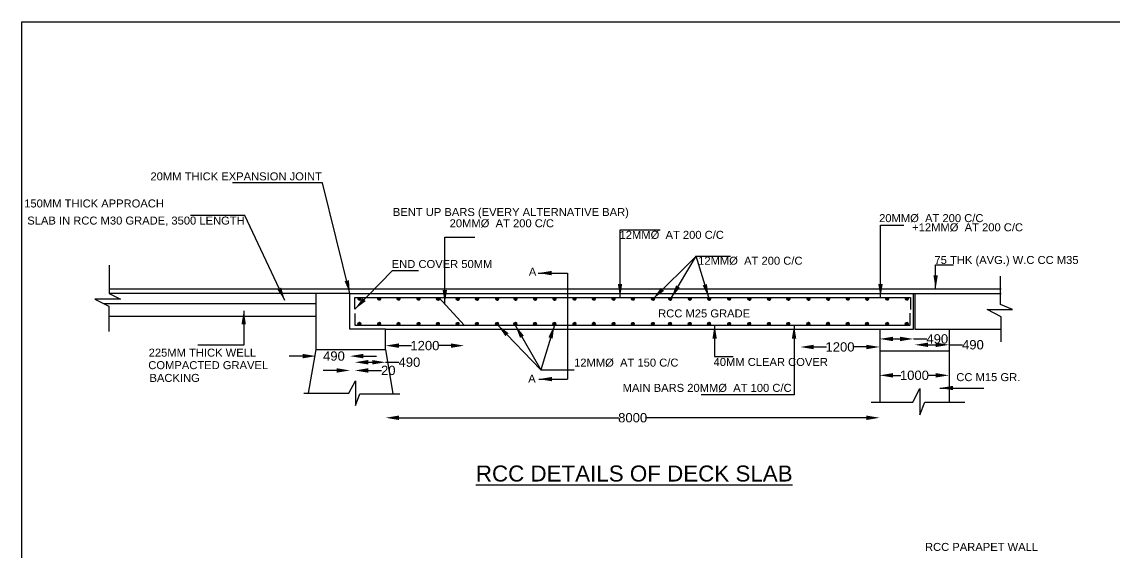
# Model space of a CAD drawing. Header units: millimetres. Extents: x 50754 to 63872, y -166310 to 12701.
# Drawn here: x 50754 to 58944, y 8719 to 12701 of the extents above; entities that cross this region are included whole.
import ezdxf

# ---------------------------------------------------------------- set-up
doc = ezdxf.new("R2010")
doc.units = ezdxf.units.MM
doc.header["$MEASUREMENT"] = 0
doc.layers.add('DRAWING', color=7, linetype='Continuous')
doc.layers.add('TEXT', color=7, linetype='Continuous')
doc.styles.get("Standard").update_dxf_attribs({"font": 'arial.ttf'})
doc.dimstyles.get("Standard").update_dxf_attribs({"dimtxt": 70, "dimasz": 100, "dimexe": 0.18, "dimexo": 0.0625, "dimgap": 0.09, "dimtad": 0, "dimdec": 0, "dimzin": 0, "dimdsep": 46, "dimtxsty": 'Standard', "dimcen": 0.09, "dimse1": 1, "dimse2": 1, "dimadec": 0, "dimazin": 0, "dimtfac": 1, "dimtdec": 0, "dimtofl": 0, "dimtmove": 0, "dimatfit": 3, "dimfxl": 1, "dimtolj": 1, "dimtzin": 0, "dimarcsym": 0})

# ---------------------------------------------------------------- blocks, each defined once
blk = doc.blocks.new('*D23')
at = {"layer": 'Defpoints', "color": 0, "lineweight": -2, "transparency": 16777216}
for p, q in [((52858.7, 10191.3), (52758.7, 10191.3)), ((53314.1, 10191.3), (53414.1, 10191.3))]:
    blk.add_line(p, q, dxfattribs=at)
at = {"layer": 'Defpoints', "color": 0, "transparency": 16777216}
for p in [(53214.1, 10392.8), (52958.7, 10240), (53214.1, 10191.3)]:
    blk.add_point(p, dxfattribs=at)
for points in [[(52858.7, 10208), (52858.7, 10174.6), (52958.7, 10191.3)], [(53314.1, 10208), (53314.1, 10174.6), (53214.1, 10191.3)]]:
    blk.add_solid(points, dxfattribs=at)
at = {"layer": 'Defpoints', "color": 0, "transparency": 16777216, "insert": (53093.9, 10191.3), "char_height": 70, "attachment_point": 5}
blk.add_mtext('\\A1;490', dxfattribs=at)
blk = doc.blocks.new('*D24')
at = {"layer": 'Defpoints', "color": 0, "lineweight": -2, "transparency": 16777216}
for p, q in [((53350.5, 10145.2), (53381.1, 10145.2)), ((53481.1, 10145.2), (53581.1, 10145.2))]:
    blk.add_line(p, q, dxfattribs=at)
at = {"layer": 'Defpoints', "color": 0, "transparency": 16777216}
for p in [(53250.5, 10423), (53481.1, 10392.8), (53481.1, 10145.2)]:
    blk.add_point(p, dxfattribs=at)
for points in [[(53350.5, 10161.9), (53350.5, 10128.5), (53250.5, 10145.2)], [(53381.1, 10161.9), (53381.1, 10128.5), (53481.1, 10145.2)]]:
    blk.add_solid(points, dxfattribs=at)
at = {"layer": 'Defpoints', "color": 0, "transparency": 16777216, "insert": (53659.8, 10145.2), "char_height": 70, "attachment_point": 5}
blk.add_mtext('\\A1;490', dxfattribs=at)
blk = doc.blocks.new('*D25')
at = {"layer": 'Defpoints', "color": 0, "lineweight": -2, "transparency": 16777216}
for p, q in [((53581.1, 10269.9), (53674.6, 10269.9)), ((53970.6, 10269.9), (53877, 10269.9))]:
    blk.add_line(p, q, dxfattribs=at)
at = {"layer": 'Defpoints', "color": 0, "transparency": 16777216}
for p in [(54070.6, 10424.1), (53481.1, 10240), (54070.6, 10269.9)]:
    blk.add_point(p, dxfattribs=at)
for points in [[(53581.1, 10286.6), (53581.1, 10253.3), (53481.1, 10269.9)], [(53970.6, 10286.6), (53970.6, 10253.3), (54070.6, 10269.9)]]:
    blk.add_solid(points, dxfattribs=at)
at = {"layer": 'Defpoints', "color": 0, "transparency": 16777216, "insert": (53775.8, 10269.9), "char_height": 70, "attachment_point": 5}
blk.add_mtext('\\A1;1200', dxfattribs=at)
blk = doc.blocks.new('*D26')
at = {"layer": 'Defpoints', "color": 0, "lineweight": -2, "transparency": 16777216}
for p, q in [((53114.1, 10083.5), (53014.1, 10083.5)), ((53350.5, 10083.5), (53450.5, 10083.5))]:
    blk.add_line(p, q, dxfattribs=at)
at = {"layer": 'Defpoints', "color": 0, "transparency": 16777216}
for p in [(53214.1, 10191.3), (53250.5, 10145.2), (53250.5, 10083.5)]:
    blk.add_point(p, dxfattribs=at)
for points in [[(53114.1, 10100.2), (53114.1, 10066.8), (53214.1, 10083.5)], [(53350.5, 10100.2), (53350.5, 10066.8), (53250.5, 10083.5)]]:
    blk.add_solid(points, dxfattribs=at)
at = {"layer": 'Defpoints', "color": 0, "transparency": 16777216, "insert": (53501.2, 10083.5), "char_height": 70, "attachment_point": 5}
blk.add_mtext('\\A1;20', dxfattribs=at)
blk = doc.blocks.new('*D27')
at = {"layer": 'Defpoints', "color": 0, "lineweight": -2, "transparency": 16777216}
for p, q in [((53581.1, 9728.4), (55229.1, 9728.4)), ((57086.1, 9728.4), (55438.1, 9728.4))]:
    blk.add_line(p, q, dxfattribs=at)
at = {"layer": 'Defpoints', "color": 0, "transparency": 16777216}
for p in [(53481.1, 10240), (57186.1, 9846.1), (57186.1, 9728.4)]:
    blk.add_point(p, dxfattribs=at)
for points in [[(53581.1, 9745), (53581.1, 9711.7), (53481.1, 9728.4)], [(57086.1, 9745), (57086.1, 9711.7), (57186.1, 9728.4)]]:
    blk.add_solid(points, dxfattribs=at)
at = {"layer": 'Defpoints', "color": 0, "transparency": 16777216, "insert": (55333.6, 9728.4), "char_height": 70, "attachment_point": 5}
blk.add_mtext('\\A1;8000', dxfattribs=at)
blk = doc.blocks.new('*D28')
at = {"layer": 'Defpoints', "color": 0, "lineweight": -2, "transparency": 16777216}
for p, q in [((56690.2, 10259.8), (56787, 10259.8)), ((57086.1, 10259.8), (56989.4, 10259.8))]:
    blk.add_line(p, q, dxfattribs=at)
at = {"layer": 'Defpoints', "color": 0, "transparency": 16777216}
for p in [(56590.2, 10423), (57186.1, 10392.8), (57186.1, 10259.8)]:
    blk.add_point(p, dxfattribs=at)
for points in [[(56690.2, 10276.4), (56690.2, 10243.1), (56590.2, 10259.8)], [(57086.1, 10276.4), (57086.1, 10243.1), (57186.1, 10259.8)]]:
    blk.add_solid(points, dxfattribs=at)
at = {"layer": 'Defpoints', "color": 0, "transparency": 16777216, "insert": (56888.2, 10259.8), "char_height": 70, "attachment_point": 5}
blk.add_mtext('\\A1;1200', dxfattribs=at)
blk = doc.blocks.new('*D29')
at = {"layer": 'Defpoints', "color": 0, "lineweight": -2, "transparency": 16777216}
for p, q in [((57286.1, 10320.1), (57338.7, 10320.1)), ((57438.7, 10320.1), (57538.7, 10320.1))]:
    blk.add_line(p, q, dxfattribs=at)
at = {"layer": 'Defpoints', "color": 0, "transparency": 16777216}
for p in [(57186.1, 10392.8), (57438.7, 10392.8), (57438.7, 10320.1)]:
    blk.add_point(p, dxfattribs=at)
for points in [[(57286.1, 10336.8), (57286.1, 10303.4), (57186.1, 10320.1)], [(57338.7, 10336.8), (57338.7, 10303.4), (57438.7, 10320.1)]]:
    blk.add_solid(points, dxfattribs=at)
at = {"layer": 'Defpoints', "color": 0, "transparency": 16777216, "insert": (57617.4, 10320.1), "char_height": 70, "attachment_point": 5}
blk.add_mtext('\\A1;490', dxfattribs=at)
blk = doc.blocks.new('*D30')
at = {"layer": 'Defpoints', "color": 0, "lineweight": -2, "transparency": 16777216}
for p, q in [((57548.9, 10276.1), (57606, 10276.1)), ((57706, 10276.1), (57806, 10276.1))]:
    blk.add_line(p, q, dxfattribs=at)
at = {"layer": 'Defpoints', "color": 0, "transparency": 16777216}
for p in [(57448.9, 10392.8), (57706, 10392.8), (57706, 10276.1)]:
    blk.add_point(p, dxfattribs=at)
for points in [[(57548.9, 10292.8), (57548.9, 10259.5), (57448.9, 10276.1)], [(57606, 10292.8), (57606, 10259.5), (57706, 10276.1)]]:
    blk.add_solid(points, dxfattribs=at)
at = {"layer": 'Defpoints', "color": 0, "transparency": 16777216, "insert": (57884.7, 10276.1), "char_height": 70, "attachment_point": 5}
blk.add_mtext('\\A1;490', dxfattribs=at)
blk = doc.blocks.new('*D31')
at = {"layer": 'Defpoints', "color": 0, "lineweight": -2, "transparency": 16777216}
for p, q in [((57286.1, 10046.9), (57344.8, 10046.9)), ((57606, 10046.9), (57547.2, 10046.9))]:
    blk.add_line(p, q, dxfattribs=at)
at = {"layer": 'Defpoints', "color": 0, "transparency": 16777216}
for p in [(57186.1, 10046.9), (57706, 10046.9), (57706, 10046.9)]:
    blk.add_point(p, dxfattribs=at)
for points in [[(57286.1, 10063.6), (57286.1, 10030.2), (57186.1, 10046.9)], [(57606, 10063.6), (57606, 10030.2), (57706, 10046.9)]]:
    blk.add_solid(points, dxfattribs=at)
at = {"layer": 'Defpoints', "color": 0, "transparency": 16777216, "insert": (57446, 10046.9), "char_height": 70, "attachment_point": 5}
blk.add_mtext('\\A1;1000', dxfattribs=at)

msp = doc.modelspace()

# ---------------------------------------------------------------- hatches: boundary and pattern name
at = {"layer": 'DRAWING'}
h = msp.add_hatch(dxfattribs=at)
h.set_pattern_fill('ANSI31', color=256, style=0)
h.paths.add_polyline_path([(53295.7, 10621.4, 0.409166), (53285.4, 10631.8), (53285, 10631.8, 0.409166), (53274.8, 10621.4, 1)])
h = msp.add_hatch(dxfattribs=at)
h.set_pattern_fill('ANSI31', color=256, style=0)
h.set_pattern_definition([(45, (147.79546, 0), (-0.08838834765, 0.08838834765), [])])
h.paths.add_polyline_path([(53443.5, 10621.4, 0.409166), (53433.2, 10631.8), (53432.8, 10631.8, 0.409166), (53422.6, 10621.4, 1)])
h = msp.add_hatch(dxfattribs=at)
h.set_pattern_fill('ANSI31', color=256, style=0)
h.set_pattern_definition([(45, (292.6138, 0), (-0.08838834765, 0.08838834765), [])])
h.paths.add_polyline_path([(53588.3, 10621.4, 0.409166), (53578, 10631.8), (53577.7, 10631.8, 0.409166), (53567.4, 10621.4, 1)])
h = msp.add_hatch(dxfattribs=at)
h.set_pattern_fill('ANSI31', color=256, style=0)
h.set_pattern_definition([(45, (443.30483, 0), (-0.08838834765, 0.08838834765), [])])
h.paths.add_polyline_path([(53739, 10621.4, 0.409166), (53728.7, 10631.8), (53728.3, 10631.8, 0.409166), (53718.1, 10621.4, 1)])
h = msp.add_hatch(dxfattribs=at)
h.set_pattern_fill('ANSI31', color=256, style=0)
h.set_pattern_definition([(45, (588.71918, 0), (-0.08838834765, 0.08838834765), [])])
h.paths.add_polyline_path([(53884.4, 10621.4, 0.409166), (53874.1, 10631.8), (53873.8, 10631.8, 0.409166), (53863.5, 10621.4, 1)])
h = msp.add_hatch(dxfattribs=at)
h.set_pattern_fill('ANSI31', color=256, style=0)
h.set_pattern_definition([(45, (736.51464, 0), (-0.08838834765, 0.08838834765), [])])
h.paths.add_polyline_path([(54032.2, 10621.4, 0.409166), (54021.9, 10631.8), (54021.6, 10631.8, 0.409166), (54011.3, 10621.4, 1)])
h = msp.add_hatch(dxfattribs=at)
h.set_pattern_fill('ANSI31', color=256, style=0)
h.set_pattern_definition([(45, (881.33299, 0), (-0.08838834765, 0.08838834765), [])])
h.paths.add_polyline_path([(54177, 10621.4, 0.409166), (54166.7, 10631.8), (54166.4, 10631.8, 0.409166), (54156.1, 10621.4, 1)])
h = msp.add_hatch(dxfattribs=at)
h.set_pattern_fill('ANSI31', color=256, style=0)
h.set_pattern_definition([(45, (1032.02401, 0), (-0.08838834765, 0.08838834765), [])])
h.paths.add_polyline_path([(54327.7, 10621.4, 0.409166), (54317.4, 10631.8), (54317.1, 10631.8, 0.409166), (54306.8, 10621.4, 1)])
h = msp.add_hatch(dxfattribs=at)
h.set_pattern_fill('ANSI31', color=256, style=0)
h.set_pattern_definition([(45, (1169.18729, 0), (-0.08838834765, 0.08838834765), [])])
h.paths.add_polyline_path([(54464.8, 10621.4, 0.409166), (54454.6, 10631.8), (54454.2, 10631.8, 0.409166), (54444, 10621.4, 1)])
h = msp.add_hatch(dxfattribs=at)
h.set_pattern_fill('ANSI31', color=256, style=0)
h.set_pattern_definition([(45, (1316.98275, 0), (-0.08838834765, 0.08838834765), [])])
h.paths.add_polyline_path([(54612.6, 10621.4, 0.409166), (54602.4, 10631.8), (54602, 10631.8, 0.409166), (54591.8, 10621.4, 1)])
h = msp.add_hatch(dxfattribs=at)
h.set_pattern_fill('ANSI31', color=256, style=0)
h.set_pattern_definition([(45, (1461.8011, 0), (-0.08838834765, 0.08838834765), [])])
h.paths.add_polyline_path([(54757.5, 10621.4, 0.409166), (54747.2, 10631.8), (54746.8, 10631.8, 0.409166), (54736.6, 10621.4, 1)])
h = msp.add_hatch(dxfattribs=at)
h.set_pattern_fill('ANSI31', color=256, style=0)
h.set_pattern_definition([(45, (1612.49212, 0), (-0.08838834765, 0.08838834765), [])])
h.paths.add_polyline_path([(54908.1, 10621.4, 0.409166), (54897.9, 10631.8), (54897.5, 10631.8, 0.409166), (54887.3, 10621.4, 1)])
h = msp.add_hatch(dxfattribs=at)
h.set_pattern_fill('ANSI31', color=256, style=0)
h.set_pattern_definition([(45, (1757.61941, 0), (-0.08838834765, 0.08838834765), [])])
h.paths.add_polyline_path([(55053.3, 10621.4, 0.409166), (55043, 10631.8), (55042.7, 10631.8, 0.409166), (55032.4, 10621.4, 1)])
h = msp.add_hatch(dxfattribs=at)
h.set_pattern_fill('ANSI31', color=256, style=0)
h.set_pattern_definition([(45, (1905.41487, 0), (-0.08838834765, 0.08838834765), [])])
h.paths.add_polyline_path([(55201.1, 10621.4, 0.409166), (55190.8, 10631.8), (55190.5, 10631.8, 0.409166), (55180.2, 10621.4, 1)])
h = msp.add_hatch(dxfattribs=at)
h.set_pattern_fill('ANSI31', color=256, style=0)
h.set_pattern_definition([(45, (2050.23322, 0), (-0.08838834765, 0.08838834765), [])])
h.paths.add_polyline_path([(55345.9, 10621.4, 0.409166), (55335.6, 10631.8), (55335.3, 10631.8, 0.409166), (55325, 10621.4, 1)])
h = msp.add_hatch(dxfattribs=at)
h.set_pattern_fill('ANSI31', color=256, style=0)
h.set_pattern_definition([(45, (2200.92424, 0), (-0.08838834765, 0.08838834765), [])])
h.paths.add_polyline_path([(55496.6, 10621.4, 0.409166), (55486.3, 10631.8), (55486, 10631.8, 0.409166), (55475.7, 10621.4, 1)])
h = msp.add_hatch(dxfattribs=at)
h.set_pattern_fill('ANSI31', color=256, style=0)
h.set_pattern_definition([(45, (2328.96249, 0), (-0.08838834765, 0.08838834765), [])])
h.paths.add_polyline_path([(55624.6, 10621.4, 0.409166), (55614.4, 10631.8), (55614, 10631.8, 0.409166), (55603.8, 10621.4, 1)])
h = msp.add_hatch(dxfattribs=at)
h.set_pattern_fill('ANSI31', color=256, style=0)
h.set_pattern_definition([(45, (2476.75795, 0), (-0.08838834765, 0.08838834765), [])])
h.paths.add_polyline_path([(55772.4, 10621.4, 0.409166), (55762.2, 10631.8), (55761.8, 10631.8, 0.409166), (55751.5, 10621.4, 1)])
h = msp.add_hatch(dxfattribs=at)
h.set_pattern_fill('ANSI31', color=256, style=0)
h.set_pattern_definition([(45, (2621.5763, 0), (-0.08838834765, 0.08838834765), [])])
h.paths.add_polyline_path([(55917.2, 10621.4, 0.409166), (55907, 10631.8), (55906.6, 10631.8, 0.409166), (55896.4, 10621.4, 1)])
h = msp.add_hatch(dxfattribs=at)
h.set_pattern_fill('ANSI31', color=256, style=0)
h.set_pattern_definition([(45, (2772.26732, 0), (-0.08838834765, 0.08838834765), [])])
h.paths.add_polyline_path([(56067.9, 10621.4, 0.409166), (56057.7, 10631.8), (56057.3, 10631.8, 0.409166), (56047.1, 10621.4, 1)])
h = msp.add_hatch(dxfattribs=at)
h.set_pattern_fill('ANSI31', color=256, style=0)
h.set_pattern_definition([(45, (2923.02362, 0), (-0.08838834765, 0.08838834765), [])])
h.paths.add_polyline_path([(56218.7, 10621.4, 0.409166), (56208.4, 10631.8), (56208.1, 10631.8, 0.409166), (56197.8, 10621.4, 1)])
h = msp.add_hatch(dxfattribs=at)
h.set_pattern_fill('ANSI31', color=256, style=0)
h.set_pattern_definition([(45, (3070.81908, 0), (-0.08838834765, 0.08838834765), [])])
h.paths.add_polyline_path([(56366.5, 10621.4, 0.409166), (56356.2, 10631.8), (56355.9, 10631.8, 0.409166), (56345.6, 10621.4, 1)])
h = msp.add_hatch(dxfattribs=at)
h.set_pattern_fill('ANSI31', color=256, style=0)
h.set_pattern_definition([(45, (3215.63743, 0), (-0.08838834765, 0.08838834765), [])])
h.paths.add_polyline_path([(56511.3, 10621.4, 0.409166), (56501, 10631.8), (56500.7, 10631.8, 0.409166), (56490.4, 10621.4, 1)])
h = msp.add_hatch(dxfattribs=at)
h.set_pattern_fill('ANSI31', color=256, style=0)
h.set_pattern_definition([(45, (3366.32845, 0), (-0.08838834765, 0.08838834765), [])])
h.paths.add_polyline_path([(56662, 10621.4, 0.409166), (56651.7, 10631.8), (56651.4, 10631.8, 0.409166), (56641.1, 10621.4, 1)])
h = msp.add_hatch(dxfattribs=at)
h.set_pattern_fill('ANSI31', color=256, style=0)
h.set_pattern_definition([(45, (3513.67434, 0), (-0.08838834765, 0.08838834765), [])])
h.paths.add_polyline_path([(56809.3, 10621.4, 0.409166), (56799.1, 10631.8), (56798.7, 10631.8, 0.409166), (56788.5, 10621.4, 1)])
h = msp.add_hatch(dxfattribs=at)
h.set_pattern_fill('ANSI31', color=256, style=0)
h.set_pattern_definition([(45, (3661.4698, 0), (-0.08838834765, 0.08838834765), [])])
h.paths.add_polyline_path([(56957.1, 10621.4, 0.409166), (56946.9, 10631.8), (56946.5, 10631.8, 0.409166), (56936.3, 10621.4, 1)])
h = msp.add_hatch(dxfattribs=at)
h.set_pattern_fill('ANSI31', color=256, style=0)
h.set_pattern_definition([(45, (3806.28815, 0), (-0.08838834765, 0.08838834765), [])])
h.paths.add_polyline_path([(57101.9, 10621.4, 0.409166), (57091.7, 10631.8), (57091.3, 10631.8, 0.409166), (57081.1, 10621.4, 1)])
h = msp.add_hatch(dxfattribs=at)
h.set_pattern_fill('ANSI31', color=256, style=0)
h.set_pattern_definition([(45, (3956.97917, 0), (-0.08838834765, 0.08838834765), [])])
h.paths.add_polyline_path([(57252.6, 10621.4, 0.409166), (57242.4, 10631.8), (57242, 10631.8, 0.409166), (57231.8, 10621.4, 1)])
h = msp.add_hatch(dxfattribs=at)
h.set_pattern_fill('ANSI31', color=256, style=0)
h.set_pattern_definition([(45, (4103.80111, 0), (-0.08838834765, 0.08838834765), [])])
h.paths.add_polyline_path([(57399.5, 10621.4, 0.409166), (57389.2, 10631.8), (57388.8, 10631.8, 0.409166), (57378.6, 10621.4, 1)])
h = msp.add_hatch(dxfattribs=at)
h.set_pattern_fill('ANSI31', color=256, style=0)
h.set_pattern_definition([(315, (-0.8666, 21054.79041), (-0.08838834765, -0.08838834765), [])])
h.paths.add_polyline_path([(53273.9, 10433.4, 0.409166), (53284.2, 10423), (53284.5, 10423, 0.409166), (53294.8, 10433.4, 1)])
h = msp.add_hatch(dxfattribs=at)
h.set_pattern_fill('ANSI31', color=256, style=0)
h.set_pattern_definition([(315, (146.92886, 21054.79041), (-0.08838834765, -0.08838834765), [])])
h.paths.add_polyline_path([(53442.6, 10433.4, -0.409166), (53432.3, 10423), (53432, 10423, -0.409166), (53421.7, 10433.4, -1)])
h = msp.add_hatch(dxfattribs=at)
h.set_pattern_fill('ANSI31', color=256, style=0)
h.set_pattern_definition([(315, (291.74721, 21054.79041), (-0.08838834765, -0.08838834765), [])])
h.paths.add_polyline_path([(53587.4, 10433.4, -0.409166), (53577.2, 10423), (53576.8, 10423, -0.409166), (53566.5, 10433.4, -1)])
h = msp.add_hatch(dxfattribs=at)
h.set_pattern_fill('ANSI31', color=256, style=0)
h.set_pattern_definition([(315, (442.43823, 21054.79041), (-0.08838834765, -0.08838834765), [])])
h.paths.add_polyline_path([(53738.1, 10433.4, -0.409166), (53727.8, 10423), (53727.5, 10423, -0.409166), (53717.2, 10433.4, -1)])
h = msp.add_hatch(dxfattribs=at)
h.set_pattern_fill('ANSI31', color=256, style=0)
h.set_pattern_definition([(315, (587.85258, 21054.79041), (-0.08838834765, -0.08838834765), [])])
h.paths.add_polyline_path([(53883.5, 10433.4, -0.409166), (53873.3, 10423), (53872.9, 10423, -0.409166), (53862.6, 10433.4, -1)])
h = msp.add_hatch(dxfattribs=at)
h.set_pattern_fill('ANSI31', color=256, style=0)
h.set_pattern_definition([(315, (735.64804, 21054.79041), (-0.08838834765, -0.08838834765), [])])
h.paths.add_polyline_path([(54031.3, 10433.4, -0.409166), (54021.1, 10423), (54020.7, 10423, -0.409166), (54010.4, 10433.4, -1)])
h = msp.add_hatch(dxfattribs=at)
h.set_pattern_fill('ANSI31', color=256, style=0)
h.set_pattern_definition([(315, (880.46639, 21054.79041), (-0.08838834765, -0.08838834765), [])])
h.paths.add_polyline_path([(54176.1, 10433.4, -0.409166), (54165.9, 10423), (54165.5, 10423, -0.409166), (54155.3, 10433.4, -1)])
h = msp.add_hatch(dxfattribs=at)
h.set_pattern_fill('ANSI31', color=256, style=0)
h.set_pattern_definition([(315, (1031.15741, 21054.79041), (-0.08838834765, -0.08838834765), [])])
h.paths.add_polyline_path([(54326.8, 10433.4, -0.409166), (54316.6, 10423), (54316.2, 10423, -0.409166), (54305.9, 10433.4, -1)])
h = msp.add_hatch(dxfattribs=at)
h.set_pattern_fill('ANSI31', color=256, style=0)
h.set_pattern_definition([(315, (1168.32069, 21054.79041), (-0.08838834765, -0.08838834765), [])])
h.paths.add_polyline_path([(54464, 10433.4, -0.409166), (54453.7, 10423), (54453.4, 10423, -0.409166), (54443.1, 10433.4, -1)])
h = msp.add_hatch(dxfattribs=at)
h.set_pattern_fill('ANSI31', color=256, style=0)
h.set_pattern_definition([(315, (1316.11615, 21054.79041), (-0.08838834765, -0.08838834765), [])])
h.paths.add_polyline_path([(54611.8, 10433.4, -0.409166), (54601.5, 10423), (54601.2, 10423, -0.409166), (54590.9, 10433.4, -1)])
h = msp.add_hatch(dxfattribs=at)
h.set_pattern_fill('ANSI31', color=256, style=0)
h.set_pattern_definition([(315, (1460.9345, 21054.79041), (-0.08838834765, -0.08838834765), [])])
h.paths.add_polyline_path([(54756.6, 10433.4, -0.409166), (54746.3, 10423), (54746, 10423, -0.409166), (54735.7, 10433.4, -1)])
h = msp.add_hatch(dxfattribs=at)
h.set_pattern_fill('ANSI31', color=256, style=0)
h.set_pattern_definition([(315, (1611.62552, 21054.79041), (-0.08838834765, -0.08838834765), [])])
h.paths.add_polyline_path([(54907.3, 10433.4, -0.409166), (54897, 10423), (54896.7, 10423, -0.409166), (54886.4, 10433.4, -1)])
h = msp.add_hatch(dxfattribs=at)
h.set_pattern_fill('ANSI31', color=256, style=0)
h.set_pattern_definition([(315, (1756.75282, 21054.79041), (-0.08838834765, -0.08838834765), [])])
h.paths.add_polyline_path([(55052.4, 10433.4, -0.409166), (55042.2, 10423), (55041.8, 10423, -0.409166), (55031.5, 10433.4, -1)])
h = msp.add_hatch(dxfattribs=at)
h.set_pattern_fill('ANSI31', color=256, style=0)
h.set_pattern_definition([(315, (1904.54827, 21054.79041), (-0.08838834765, -0.08838834765), [])])
h.paths.add_polyline_path([(55200.2, 10433.4, -0.409166), (55190, 10423), (55189.6, 10423, -0.409166), (55179.3, 10433.4, -1)])
h = msp.add_hatch(dxfattribs=at)
h.set_pattern_fill('ANSI31', color=256, style=0)
h.set_pattern_definition([(315, (2049.36662, 21054.79041), (-0.08838834765, -0.08838834765), [])])
h.paths.add_polyline_path([(55345, 10433.4, -0.409166), (55334.8, 10423), (55334.4, 10423, -0.409166), (55324.2, 10433.4, -1)])
h = msp.add_hatch(dxfattribs=at)
h.set_pattern_fill('ANSI31', color=256, style=0)
h.set_pattern_definition([(315, (2200.05765, 21054.79041), (-0.08838834765, -0.08838834765), [])])
h.paths.add_polyline_path([(55495.7, 10433.4, -0.409166), (55485.5, 10423), (55485.1, 10423, -0.409166), (55474.8, 10433.4, -1)])
h = msp.add_hatch(dxfattribs=at)
h.set_pattern_fill('ANSI31', color=256, style=0)
h.set_pattern_definition([(315, (2328.0959, 21054.79041), (-0.08838834765, -0.08838834765), [])])
h.paths.add_polyline_path([(55623.8, 10433.4, -0.409166), (55613.5, 10423), (55613.1, 10423, -0.409166), (55602.9, 10433.4, -1)])
h = msp.add_hatch(dxfattribs=at)
h.set_pattern_fill('ANSI31', color=256, style=0)
h.set_pattern_definition([(315, (2475.89135, 21054.79041), (-0.08838834765, -0.08838834765), [])])
h.paths.add_polyline_path([(55771.5, 10433.4, -0.409166), (55761.3, 10423), (55760.9, 10423, -0.409166), (55750.7, 10433.4, -1)])
h = msp.add_hatch(dxfattribs=at)
h.set_pattern_fill('ANSI31', color=256, style=0)
h.set_pattern_definition([(315, (2620.7097, 21054.79041), (-0.08838834765, -0.08838834765), [])])
h.paths.add_polyline_path([(55916.4, 10433.4, -0.409166), (55906.1, 10423), (55905.8, 10423, -0.409166), (55895.5, 10433.4, -1)])
h = msp.add_hatch(dxfattribs=at)
h.set_pattern_fill('ANSI31', color=256, style=0)
h.set_pattern_definition([(315, (2771.40072, 21054.79041), (-0.08838834765, -0.08838834765), [])])
h.paths.add_polyline_path([(56067.1, 10433.4, -0.409166), (56056.8, 10423), (56056.4, 10423, -0.409166), (56046.2, 10433.4, -1)])
h = msp.add_hatch(dxfattribs=at)
h.set_pattern_fill('ANSI31', color=256, style=0)
h.set_pattern_definition([(315, (2922.15702, 21054.79041), (-0.08838834765, -0.08838834765), [])])
h.paths.add_polyline_path([(56217.8, 10433.4, -0.409166), (56207.6, 10423), (56207.2, 10423, -0.409166), (56196.9, 10433.4, -1)])
h = msp.add_hatch(dxfattribs=at)
h.set_pattern_fill('ANSI31', color=256, style=0)
h.set_pattern_definition([(315, (3069.95248, 21054.79041), (-0.08838834765, -0.08838834765), [])])
h.paths.add_polyline_path([(56365.6, 10433.4, -0.409166), (56355.4, 10423), (56355, 10423, -0.409166), (56344.7, 10433.4, -1)])
h = msp.add_hatch(dxfattribs=at)
h.set_pattern_fill('ANSI31', color=256, style=0)
h.set_pattern_definition([(315, (3214.77083, 21054.79041), (-0.08838834765, -0.08838834765), [])])
h.paths.add_polyline_path([(56510.4, 10433.4, -0.409166), (56500.2, 10423), (56499.8, 10423, -0.409166), (56489.6, 10433.4, -1)])
h = msp.add_hatch(dxfattribs=at)
h.set_pattern_fill('ANSI31', color=256, style=0)
h.set_pattern_definition([(315, (3365.46185, 21054.79041), (-0.08838834765, -0.08838834765), [])])
h.paths.add_polyline_path([(56661.1, 10433.4, -0.409166), (56650.9, 10423), (56650.5, 10423, -0.409166), (56640.3, 10433.4, -1)])
h = msp.add_hatch(dxfattribs=at)
h.set_pattern_fill('ANSI31', color=256, style=0)
h.set_pattern_definition([(315, (3512.80774, 21054.79041), (-0.08838834765, -0.08838834765), [])])
h.paths.add_polyline_path([(56808.5, 10433.4, -0.409166), (56798.2, 10423), (56797.9, 10423, -0.409166), (56787.6, 10433.4, -1)])
h = msp.add_hatch(dxfattribs=at)
h.set_pattern_fill('ANSI31', color=256, style=0)
h.set_pattern_definition([(315, (3660.6032, 21054.79041), (-0.08838834765, -0.08838834765), [])])
h.paths.add_polyline_path([(56956.3, 10433.4, -0.409166), (56946, 10423), (56945.6, 10423, -0.409166), (56935.4, 10433.4, -1)])
h = msp.add_hatch(dxfattribs=at)
h.set_pattern_fill('ANSI31', color=256, style=0)
h.set_pattern_definition([(315, (3805.42155, 21054.79041), (-0.08838834765, -0.08838834765), [])])
h.paths.add_polyline_path([(57101.1, 10433.4, -0.409166), (57090.8, 10423), (57090.5, 10423, -0.409166), (57080.2, 10433.4, -1)])
h = msp.add_hatch(dxfattribs=at)
h.set_pattern_fill('ANSI31', color=256, style=0)
h.set_pattern_definition([(315, (3956.11257, 21054.79041), (-0.08838834765, -0.08838834765), [])])
h.paths.add_polyline_path([(57251.8, 10433.4, -0.409166), (57241.5, 10423), (57241.2, 10423, -0.409166), (57230.9, 10433.4, -1)])
h = msp.add_hatch(dxfattribs=at)
h.set_pattern_fill('ANSI31', color=256, style=0)
h.set_pattern_definition([(315, (4102.93451, 21054.79041), (-0.08838834765, -0.08838834765), [])])
h.paths.add_polyline_path([(57398.6, 10433.4, -0.409166), (57388.3, 10423), (57388, 10423, -0.409166), (57377.7, 10433.4, -1)])

# ---------------------------------------------------------------- linework, layer by layer
msp.add_lwpolyline([(63870.3, 2808), (50753.8, 2808), (50753.8, 12701), (63870.3, 12701)], close=True, dxfattribs=at)
for points in [[(51408.8, 10874.3), (51409.7, 10660.5), (51494.5, 10619.5), (51302.2, 10619.5), (51406, 10565.5), (51406, 10375)], [(58095.6, 10297.3), (58095.6, 10487.3), (57991.6, 10541.4), (58181.8, 10541.4), (58092, 10579.6), (58092, 10792.2)], [(52958.7, 10660.5), (52958.7, 10240), (53481.1, 10240), (53481.1, 10392.8), (53214.1, 10392.8), (53214.1, 10660.5), (52958.7, 10660.5), (51408.8, 10660.5)], [(51409.6, 10697), (58097.2, 10697)], [(53214.1, 10660.5), (58097.2, 10660.5)], [(53481.1, 10392.8), (57438.7, 10392.8), (57438.7, 10660.5)], [(57448.9, 10660.5), (57448.9, 10392.8), (58092, 10392.8)], [(52958.7, 10583.5), (51365.1, 10583.5)], [(53251.4, 10543.2), (53251.4, 10631.8), (57416, 10631.8), (57416, 10540)], [(53879.4, 10631.2), (54070.6, 10424.1)], [(52958.7, 10488.6), (51412.8, 10488.6)], [(53250.5, 10511.6), (53250.5, 10423), (57415.1, 10423), (57415.1, 10514.7)], [(57186.1, 10392.8), (57186.1, 9846.1)], [(57706, 10392.8), (57706, 9844.9)], [(52958.7, 10240), (52900.2, 9912.1)], [(53481.1, 10240), (53534.6, 9909.3)], [(57186.1, 10231.7), (57706, 10231.7)], [(52867.1, 9912.1), (53204.7, 9912.1), (53255.3, 10006.5), (53255.3, 9821), (53288.1, 9909.3), (53588.7, 9909.3)], [(57122.8, 9846.1), (57434, 9846.1), (57485.9, 9948.5), (57485.9, 9751.4), (57525.1, 9844.9), (57823.6, 9844.9)]]:
    msp.add_lwpolyline(points, dxfattribs=at)
for centre in [(53285.2, 10621.4), (53433, 10621.4), (53577.8, 10621.4), (53728.5, 10621.4), (53873.9, 10621.4), (54021.7, 10621.4), (54166.6, 10621.4), (54317.2, 10621.4), (54454.4, 10621.4), (54602.2, 10621.4), (54747, 10621.4), (54897.7, 10621.4), (55042.8, 10621.4), (55190.6, 10621.4), (55335.5, 10621.4), (55486.1, 10621.4), (55614.2, 10621.4), (55762, 10621.4), (55906.8, 10621.4), (56057.5, 10621.4), (56208.2, 10621.4), (56356, 10621.4), (56500.9, 10621.4), (56651.6, 10621.4), (56798.9, 10621.4), (56946.7, 10621.4), (57091.5, 10621.4), (57242.2, 10621.4), (57389, 10621.4), (53284.4, 10433.4), (53432.2, 10433.4), (53577, 10433.4), (53727.7, 10433.4), (53873.1, 10433.4), (54020.9, 10433.4), (54165.7, 10433.4), (54316.4, 10433.4), (54453.5, 10433.4), (54601.3, 10433.4), (54746.2, 10433.4), (54896.8, 10433.4), (55042, 10433.4), (55189.8, 10433.4), (55334.6, 10433.4), (55485.3, 10433.4), (55613.3, 10433.4), (55761.1, 10433.4), (55905.9, 10433.4), (56056.6, 10433.4), (56207.4, 10433.4), (56355.2, 10433.4), (56500, 10433.4), (56650.7, 10433.4), (56798, 10433.4), (56945.8, 10433.4), (57090.6, 10433.4), (57241.3, 10433.4), (57388.2, 10433.4)]:
    msp.add_circle(centre, 10.4, dxfattribs=at)

# ---------------------------------------------------------------- texts
at = {"layer": 'TEXT'}
for s, height, p in [('20MM THICK EXPANSION JOINT', 60, (51718.1, 11510.6)), ('150MM THICK APPROACH', 60, (50771.5, 11307.3)), ('BENT UP BARS (EVERY ALTERNATIVE BAR)', 60, (53535.4, 11243)), ('SLAB IN RCC M30 GRADE, 3500 LENGTH', 60, (50794.5, 11178.8)), ('20MMØ  AT 200 C/C ', 60, (53961.3, 11158.5)), ('20MMØ  AT 200 C/C ', 60, (57181.2, 11197.2)), ('+12MMØ  AT 200 C/C ', 60, (57429.1, 11128.2)), ('12MMØ  AT 200 C/C ', 60, (55235.2, 11071.6)), ('END COVER 50MM', 60, (53527.1, 10852.7)), ('12MMØ  AT 200 C/C ', 60, (55824.5, 10877.5)), ('75 THK (AVG.) W.C CC M35', 60, (57596.3, 10883)), ('A', 60, (54555.1, 10795)), ('RCC M25 GRADE', 60, (55524.6, 10481.8)), ('225MM THICK WELL ', 60, (51704.6, 10187.3)), ('12MMØ  AT 150 C/C ', 60, (54894.4, 10112.4)), ('40MM CLEAR COVER', 60, (55940.2, 10117.2)), ('COMPACTED GRAVEL ', 60, (51701.9, 10093.4)), ('BACKING', 60, (51710.8, 9997.6)), ('A', 60, (54550.2, 9992.4)), ('CC M15 GR.', 60, (57760.2, 10003.5)), ('MAIN BARS 20MMØ  AT 100 C/C ', 60, (55258.4, 9922.8)), ('%%URCC DETAILS OF DECK SLAB', 120, (54157.6, 9249.9)), ('RCC PARAPET WALL', 60, (57525.4, 8728.8))]:
    msp.add_text(s, height=height, dxfattribs=at).set_placement(p)

# ---------------------------------------------------------------- dimensions: what is measured, and where the dimension line sits
at = {"layer": 'Defpoints'}
for base, p1, p2, text, picture, middle in [((53481.1, 10145.2), (53250.5, 10423), (53481.1, 10392.8), '490', '*D24', (53659.8, 10145.2)), ((54070.6, 10269.9), (53481.1, 10240), (54070.6, 10424.1), '1200', '*D25', (53775.8, 10269.9)), ((57186.1, 10259.8), (56590.2, 10423), (57186.1, 10392.8), '1200', '*D28', (56888.2, 10259.8)), ((57438.7, 10320.1), (57186.1, 10392.8), (57438.7, 10392.8), '490', '*D29', (57617.4, 10320.1)), ((57706, 10276.1), (57448.9, 10392.8), (57706, 10392.8), '490', '*D30', (57884.7, 10276.1)), ((57186.1, 9728.4), (53481.1, 10240), (57186.1, 9846.1), '8000', '*D27', (55333.6, 9728.4)), ((53250.5, 10083.5), (53214.1, 10191.3), (53250.5, 10145.2), '20', '*D26', (53501.2, 10083.5)), ((57706, 10046.9), (57186.1, 10046.9), (57706, 10046.9), '1000', '*D31', (57446, 10046.9))]:
    dim = msp.add_linear_dim(base=base, p1=p1, p2=p2, text=text, dimstyle='Standard', override={"dimfxl": 2000}, dxfattribs=at)
    dim.commit()
    dim.dimension.update_dxf_attribs({"geometry": picture, "text_midpoint": middle})
dim = msp.add_linear_dim(base=(53214.1, 10191.3), p1=(52958.7, 10240), p2=(53214.1, 10392.8), text='490', dimstyle='Standard', override={"dimfxl": 2000}, dxfattribs=at)
dim.commit()
dim.dimension.update_dxf_attribs({"geometry": '*D23', "text_midpoint": (53093.9, 10191.3), "dimtype": 160})

# ---------------------------------------------------------------- leaders
at = {"layer": 'DRAWING'}
for points in [[(53214.1, 10660.5), (53008, 11490.9), (52332.1, 11490.9)], [(52726.4, 10608), (52425.6, 11247.7), (52017.3, 11247.7)], [(55238.8, 10631.8), (55238.8, 11138.1), (55540, 11138.1)], [(57191.8, 10631.8), (57191.8, 11173.6), (57367.5, 11173.6)], [(55486.1, 10621.4), (55808.5, 10942.8), (56066, 10942.8)], [(55622.7, 10627.4), (55808.5, 10942.8)], [(55903.7, 10631.3), (55808.5, 10942.8)], [(53250.5, 10543.2), (53533.4, 10834.9), (53727.2, 10834.9)], [(54625.7, 10814.6), (54844.1, 10814.6), (54844.1, 10018.5)], [(57605.1, 10697), (57605.1, 10875.7), (57738.2, 10875.7)], [(52417.3, 10530), (52417.3, 10273.6), (52072.4, 10273.6)], [(54321.7, 10424.4), (54645.6, 10088), (54896, 10088)], [(54453.7, 10423), (54645.6, 10088)], [(54746.3, 10423), (54645.6, 10088)], [(56543.7, 10423), (56543.7, 9899.9), (55846.9, 9899.9)], [(55948.1, 10423), (55948.1, 10187.4), (56086.1, 10187.4)], [(54629.9, 10018.5), (54844.1, 10018.5)], [(57635.9, 9951.8), (57967.3, 9951.8)]]:
    msp.add_leader(points, dimstyle='Standard', override={"dimgap": 0.09, "dimtad": 0}, dxfattribs=at)
at = {"layer": 'TEXT'}
msp.add_leader([(53925.2, 10586.5), (53925.2, 11083.2), (54150.8, 11083.2)], dimstyle='Standard', override={"dimgap": 0.09, "dimtad": 0}, dxfattribs=at)

doc.saveas('drawing.dxf')
